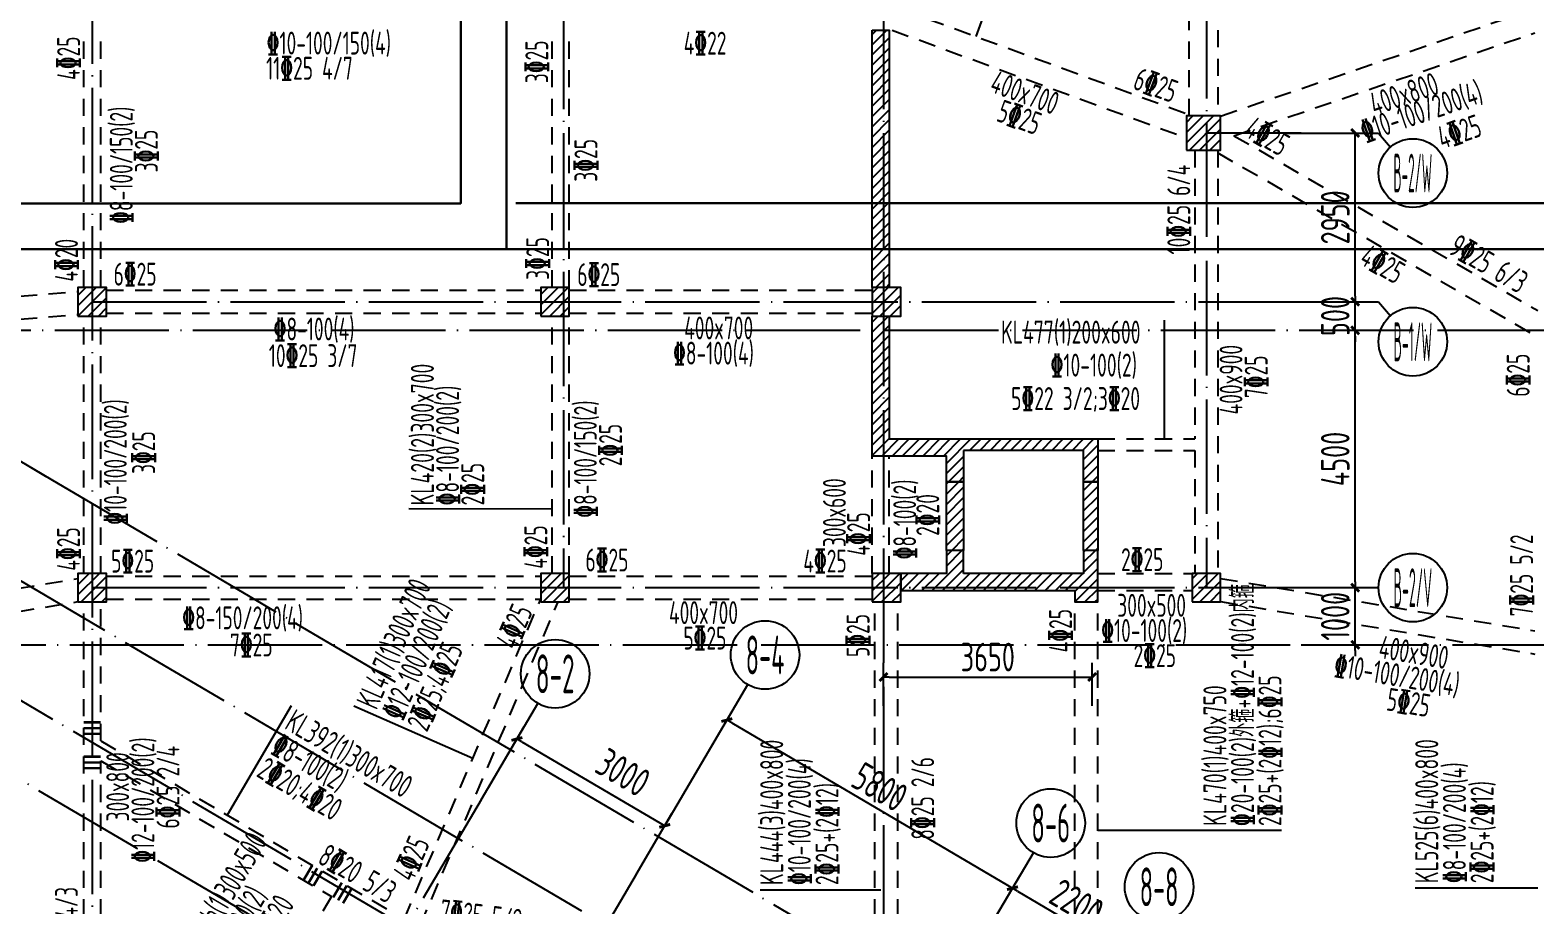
# Model space of a CAD drawing. Header units: millimetres. Extents: x 64473 to 386235, y 427387 to 703525.
# Drawn here: x 286259 to 312596, y 630447 to 645745 of the extents above; entities that cross this region are included whole.
import ezdxf
from ezdxf.enums import TextEntityAlignment as Align

# ---------------------------------------------------------------- set-up
doc = ezdxf.new("R2010")
doc.units = ezdxf.units.MM
doc.header["$LTSCALE"] = 100
doc.header["$PDMODE"] = 35
doc.header["$PDSIZE"] = 200
doc.linetypes.add('3', pattern=[5, 3, -2])
doc.linetypes.add('DOTE', pattern=[2.42, 2, -0.2, 0.02, -0.2])
for name, color, linetype in [('B-TEXT', 7, 'Continuous'), ('COLU', 7, 'Continuous'), ('h斜线-墙', 7, 'Continuous'), ('h斜线-柱', 7, 'Continuous'), ('L-AXIS', 3, 'Continuous'), ('L-dote', 253, 'DOTE'), ('L-箍筋', 1, 'Continuous'), ('Q-门框', 6, 'Continuous'), ('WALL', 3, 'Continuous'), ('垂直标注', 31, 'Continuous'), ('垂直钢筋', 27, 'Continuous'), ('梁虚线', 4, '3'), ('水平标注', 2, 'Continuous'), ('水平钢筋', 30, 'Continuous')]:
    doc.layers.add(name, color=color, linetype=linetype)
doc.styles.add('_TCH_AXIS', font='tssdeng.shx', dxfattribs={"width": 0.7, "bigfont": 'tssdchn.shx'})
doc.styles.add('COMPLEX', font='tssdeng.shx', dxfattribs={"width": 0.7, "bigfont": 'tssdchn.shx'})
doc.styles.get("Standard").update_dxf_attribs({"font": 'tssdeng.shx', "width": 0.7, "bigfont": 'tssdchn.shx'})
doc.styles.add('TSSD_Dimension', font='Tssdeng.shx', dxfattribs={"width": 0.7, "bigfont": 'tssdchn.shx'})
doc.dimstyles.new('TSSD_100_100$0', dxfattribs={"dimtxt": 300, "dimasz": 100, "dimexe": 250, "dimexo": 250, "dimgap": 100, "dimtad": 1, "dimdec": 0, "dimzin": 0, "dimdsep": 46, "dimtxsty": 'TSSD_Dimension', "dimblk": '_tsdbk', "dimblk1": '_tsdbk', "dimblk2": '_tsdbk', "dimsah": 1, "dimcen": 0, "dimclrt": 7, "dimadec": 0, "dimazin": 0, "dimtfac": 1, "dimtdec": 0, "dimtix": 1, "dimtmove": 2, "dimatfit": 3, "dimldrblk": '_tsdbk', "dimfxl": 1, "dimtolj": 1, "dimtzin": 0, "dimarcsym": 0})
pattern_1 = [(45, (-467527.32, -323147.44), (-89.802561, 89.802561), [])]
pattern_2 = [(45, (8572.51, -7581.39), (-89.802561, 89.802561), [])]

# ---------------------------------------------------------------- blocks, each defined once
blk = doc.blocks.new('_tsdbk')
blk.add_line((-1, 0), (0, 0))
at = {"const_width": 0.5}
blk.add_lwpolyline([(-0.7, -0.7), (0.7, 0.7)], dxfattribs=at)
blk = doc.blocks.new('*D535')
at = {"layer": 'Defpoints', "color": 0}
for p in [(308258, 643945), (309452, 643945), (308258, 640995)]:
    blk.add_point(p, dxfattribs=at)
at = {"layer": 'L-AXIS', "color": 0, "lineweight": -2}
for p, q in [((308508, 643945), (309702, 643945)), ((309452, 641095), (309452, 643845)), ((308508, 640995), (309702, 640995))]:
    blk.add_line(p, q, dxfattribs=at)
at = {"layer": 'L-AXIS', "color": 0, "lineweight": -2, "xscale": 100, "yscale": 100, "zscale": 100}
for p, rotation in [((309452, 643945), 90), ((309452, 640995), 270)]:
    blk.add_blockref('_tsdbk', p, dxfattribs=dict(at, rotation=rotation))
at = {"layer": 'L-AXIS', "color": 7, "insert": (309102, 642470), "char_height": 500, "attachment_point": 5, "rotation": 90, "style": 'TSSD_Dimension'}
blk.add_mtext('\\A1;2950', dxfattribs=at)
blk = doc.blocks.new('_AXISO')
blk.add_circle((0, 0), 0.5)
at = {"layer": 'B-TEXT', "style": 'COMPLEX', "width": 1.450893}
blk.add_attdef('A', text='', height=0.56, dxfattribs=at).set_placement((0.249375, -0.28), (0.749375, -0.28), align=Align.FIT)
blk = doc.blocks.new('*D538')
at = {"layer": 'Defpoints', "color": 0}
for p in [(302828, 629675), (305350, 629624), (304724, 628560)]:
    blk.add_point(p, dxfattribs=at)
at = {"layer": 'L-AXIS', "color": 0, "lineweight": -2}
for p, q in [((302954, 629891), (303580, 630954)), ((303539, 630688), (305263, 629674)), ((304851, 628776), (305476, 629839))]:
    blk.add_line(p, q, dxfattribs=at)
at = {"layer": 'L-AXIS', "color": 0, "lineweight": -2, "xscale": 100, "yscale": 100, "zscale": 100}
for p, rotation in [((303453, 630739), 149.5453717276141), ((305350, 629624), 329.5453717276141)]:
    blk.add_blockref('_tsdbk', p, dxfattribs=dict(at, rotation=rotation))
at = {"layer": 'L-AXIS', "color": 7, "insert": (304579, 630483), "char_height": 500, "attachment_point": 5, "rotation": 329.5454, "style": 'TSSD_Dimension'}
blk.add_mtext('\\A1;2200', dxfattribs=at)
blk = doc.blocks.new('*D542')
at = {"layer": 'Defpoints', "color": 0}
for p in [(304846, 634431), (301196, 633678), (304846, 633678)]:
    blk.add_point(p, dxfattribs=at)
at = {"layer": 'L-AXIS', "color": 0, "lineweight": -2}
for p, q in [((301196, 633928), (301196, 634681)), ((304846, 633928), (304846, 634681)), ((301296, 634431), (304746, 634431))]:
    blk.add_line(p, q, dxfattribs=at)
at = {"layer": 'L-AXIS', "color": 0, "lineweight": -2, "xscale": 100, "yscale": 100, "zscale": 100, "rotation": 180}
blk.add_blockref('_tsdbk', (301196, 634431), dxfattribs=at)
at = {"layer": 'L-AXIS', "color": 0, "lineweight": -2, "xscale": 100, "yscale": 100, "zscale": 100}
blk.add_blockref('_tsdbk', (304846, 634431), dxfattribs=at)
at = {"layer": 'L-AXIS', "color": 7, "insert": (303021, 634781), "char_height": 500, "attachment_point": 5, "style": 'TSSD_Dimension'}
blk.add_mtext('\\A1;3650', dxfattribs=at)
blk = doc.blocks.new('*D563')
at = {"layer": 'Defpoints', "color": 0}
for p in [(294154, 632286), (297366, 631829), (296740, 630765)]:
    blk.add_point(p, dxfattribs=at)
at = {"layer": 'L-AXIS', "color": 0, "lineweight": -2}
for p, q in [((294281, 632501), (294906, 633565)), ((294866, 633299), (297279, 631879)), ((296867, 630981), (297492, 632044))]:
    blk.add_line(p, q, dxfattribs=at)
at = {"layer": 'L-AXIS', "color": 0, "lineweight": -2, "xscale": 100, "yscale": 100, "zscale": 100}
for p, rotation in [((294779, 633349), 149.5453717276141), ((297366, 631829), 329.5453717276141)]:
    blk.add_blockref('_tsdbk', p, dxfattribs=dict(at, rotation=rotation))
at = {"layer": 'L-AXIS', "color": 7, "insert": (296638, 632764), "char_height": 500, "attachment_point": 5, "rotation": 329.5454, "style": 'TSSD_Dimension'}
blk.add_mtext('\\A1;3000', dxfattribs=at)
blk = doc.blocks.new('*D564')
at = {"layer": 'Defpoints', "color": 0}
for p in [(285945, 638288), (286751, 637814), (285839, 636263)]:
    blk.add_point(p, dxfattribs=at)
at = {"layer": 'L-AXIS', "color": 0, "lineweight": -2}
for p, q in [((285083, 636823), (285894, 638202)), ((286536, 637941), (285729, 638415)), ((285623, 636389), (284817, 636864))]:
    blk.add_line(p, q, dxfattribs=at)
at = {"layer": 'L-AXIS', "color": 0, "lineweight": -2, "xscale": 100, "yscale": 100, "zscale": 100}
for p, rotation in [((285945, 638288), 59.54537173676075), ((285032, 636737), 239.5453717367607)]:
    blk.add_blockref('_tsdbk', p, dxfattribs=dict(at, rotation=rotation))
at = {"layer": 'L-AXIS', "color": 7, "insert": (285187, 637690), "char_height": 500, "attachment_point": 5, "rotation": 59.5454, "style": 'TSSD_Dimension'}
blk.add_mtext('\\A1;1800', dxfattribs=at)
blk = doc.blocks.new('*D568')
at = {"layer": 'Defpoints', "color": 0}
for p in [(297828, 632615), (303453, 630739), (302828, 629675)]:
    blk.add_point(p, dxfattribs=at)
at = {"layer": 'L-AXIS', "color": 0, "lineweight": -2}
for p, q in [((297955, 632831), (298580, 633894)), ((298539, 633628), (303367, 630790)), ((302954, 629891), (303580, 630954))]:
    blk.add_line(p, q, dxfattribs=at)
at = {"layer": 'L-AXIS', "color": 0, "lineweight": -2, "xscale": 100, "yscale": 100, "zscale": 100}
for p, rotation in [((298453, 633679), 149.5453717276141), ((303453, 630739), 329.5453717276141)]:
    blk.add_blockref('_tsdbk', p, dxfattribs=dict(at, rotation=rotation))
at = {"layer": 'L-AXIS', "color": 7, "insert": (301131, 632510), "char_height": 500, "attachment_point": 5, "rotation": 329.5454, "style": 'TSSD_Dimension'}
blk.add_mtext('\\A1;5800', dxfattribs=at)
blk = doc.blocks.new('*D588')
at = {"layer": 'Defpoints', "color": 0}
for p in [(308258, 635995), (309452, 635995), (308258, 634995)]:
    blk.add_point(p, dxfattribs=at)
at = {"layer": 'L-AXIS', "color": 0, "lineweight": -2}
for p, q in [((309452, 636095), (309452, 636195)), ((308508, 635995), (309702, 635995)), ((309452, 634995), (309452, 635995)), ((308508, 634995), (309702, 634995)), ((309452, 634895), (309452, 634795))]:
    blk.add_line(p, q, dxfattribs=at)
at = {"layer": 'L-AXIS', "color": 0, "lineweight": -2, "xscale": 100, "yscale": 100, "zscale": 100}
for p, rotation in [((309452, 635995), 270), ((309452, 634995), 90)]:
    blk.add_blockref('_tsdbk', p, dxfattribs=dict(at, rotation=rotation))
at = {"layer": 'L-AXIS', "color": 7, "insert": (309102, 635495), "char_height": 500, "attachment_point": 5, "rotation": 90, "style": 'TSSD_Dimension'}
blk.add_mtext('\\A1;1000', dxfattribs=at)
blk = doc.blocks.new('*D590')
at = {"layer": 'Defpoints', "color": 0}
for p in [(308258, 640495), (309452, 640495), (308258, 635995)]:
    blk.add_point(p, dxfattribs=at)
at = {"layer": 'L-AXIS', "color": 0, "lineweight": -2}
for p, q in [((308508, 640495), (309702, 640495)), ((309452, 636095), (309452, 640395)), ((308508, 635995), (309702, 635995))]:
    blk.add_line(p, q, dxfattribs=at)
at = {"layer": 'L-AXIS', "color": 0, "lineweight": -2, "xscale": 100, "yscale": 100, "zscale": 100}
for p, rotation in [((309452, 640495), 90), ((309452, 635995), 270)]:
    blk.add_blockref('_tsdbk', p, dxfattribs=dict(at, rotation=rotation))
at = {"layer": 'L-AXIS', "color": 7, "insert": (309102, 638245), "char_height": 500, "attachment_point": 5, "rotation": 90, "style": 'TSSD_Dimension'}
blk.add_mtext('\\A1;4500', dxfattribs=at)
blk = doc.blocks.new('*D591')
at = {"layer": 'Defpoints', "color": 0}
for p in [(308258, 640995), (309452, 640995), (308258, 640495)]:
    blk.add_point(p, dxfattribs=at)
at = {"layer": 'L-AXIS', "color": 0, "lineweight": -2}
for p, q in [((309452, 641095), (309452, 641195)), ((308508, 640995), (309702, 640995)), ((309452, 640495), (309452, 640995)), ((308508, 640495), (309702, 640495)), ((309452, 640395), (309452, 640295))]:
    blk.add_line(p, q, dxfattribs=at)
at = {"layer": 'L-AXIS', "color": 0, "lineweight": -2, "xscale": 100, "yscale": 100, "zscale": 100}
for p, rotation in [((309452, 640995), 270), ((309452, 640495), 90)]:
    blk.add_blockref('_tsdbk', p, dxfattribs=dict(at, rotation=rotation))
at = {"layer": 'L-AXIS', "color": 7, "insert": (309102, 640745), "char_height": 500, "attachment_point": 5, "rotation": 90, "style": 'TSSD_Dimension'}
blk.add_mtext('\\A1;500', dxfattribs=at)
blk = doc.blocks.new('后浇带现场')
at = {"color": 6, "lineweight": 30}
for points in [[(714656, 762040), (714656, 738930), (710056, 738930), (710056, 730049), (775507, 730049), (775507, 772730)], [(715456, 762040), (715456, 738130), (710856, 738130), (710856, 730849), (774707, 730849), (774707, 772730)], [(775670, 730852), (815757, 730852), (815757, 721630), (841315, 721630)], [(775507, 730049), (814957, 730052), (814957, 720830), (841315, 720830)]]:
    blk.add_lwpolyline(points, dxfattribs=at)

msp = doc.modelspace()

# ---------------------------------------------------------------- hatches: boundary and pattern name
at = {"layer": 'h斜线-墙'}
h = msp.add_hatch(dxfattribs=at)
h.set_pattern_fill('ANSI31', color=256, scale=40, style=0)
h.set_pattern_definition(pattern_2)
h.paths.add_polyline_path([(300996.5, 645744.7), (301296.5, 645744.7), (301296.5, 641244.7), (300996.5, 641244.7)])
h = msp.add_hatch(dxfattribs=at)
h.set_pattern_fill('ANSI31', color=256, scale=40, style=0)
h.set_pattern_definition(pattern_2)
h.paths.add_polyline_path([(302596.5, 638394.7), (302596.5, 637844.7), (302296.5, 637844.7), (302296.5, 638294.7), (300996.5, 638294.7), (300996.5, 640744.7), (301296.5, 640744.7), (301296.5, 638594.7), (304946.5, 638594.7), (304946.5, 637844.7), (304696.5, 637844.7), (304696.5, 638394.7)])
h = msp.add_hatch(dxfattribs=at)
h.set_pattern_fill('ANSI31', color=256, scale=40, style=0)
h.set_pattern_definition(pattern_2)
h.paths.add_polyline_path([(302296.5, 637844.7), (302596.5, 637844.7), (302596.5, 636644.7), (302296.5, 636644.7)])
h = msp.add_hatch(dxfattribs=at)
h.set_pattern_fill('ANSI31', color=256, scale=40, style=0)
h.set_pattern_definition(pattern_2)
h.paths.add_polyline_path([(304696.5, 637844.7), (304946.5, 637844.7), (304946.5, 636644.7), (304696.5, 636644.7)])
h = msp.add_hatch(dxfattribs=at)
h.set_pattern_fill('ANSI31', color=256, scale=40, style=0)
h.set_pattern_definition(pattern_2)
h.paths.add_polyline_path([(302596.5, 636244.7), (302596.5, 636644.7), (302296.5, 636644.7), (302296.5, 636244.7), (301496.5, 636244.7), (301496.5, 635944.7), (304546.5, 635944.7), (304546.5, 635744.7), (304946.5, 635744.7), (304946.5, 636644.7), (304696.5, 636644.7), (304696.5, 636244.7)])
at = {"layer": 'h斜线-柱'}
h = msp.add_hatch(dxfattribs=at)
h.set_pattern_fill('ANSI31', color=256, scale=40, style=0)
h.set_pattern_definition(pattern_1)
h.paths.add_polyline_path([(306496.5, 643644.7), (307096.5, 643644.7), (307096.5, 644244.7), (306496.5, 644244.7)])
h = msp.add_hatch(dxfattribs=at)
h.set_pattern_fill('ANSI31', color=256, scale=40, style=0)
h.set_pattern_definition([(45, (-467527.32, -328147.44), (-89.802561, 89.802561), [])])
h.paths.add_polyline_path([(287096.5, 640744.7), (287596.5, 640744.7), (287596.5, 641244.7), (287096.5, 641244.7)])
h = msp.add_hatch(dxfattribs=at)
h.set_pattern_fill('ANSI31', color=256, scale=40, style=0)
h.set_pattern_definition([(45, (-467527.32, -328147.44), (-89.802561, 89.802561), [])])
h.paths.add_polyline_path([(295196.5, 640744.7), (295696.5, 640744.7), (295696.5, 641244.7), (295196.5, 641244.7)])
h = msp.add_hatch(dxfattribs=at)
h.set_pattern_fill('ANSI31', color=256, scale=40, style=0)
h.set_pattern_definition(pattern_1)
h.paths.add_polyline_path([(300996.5, 640744.7), (301496.5, 640744.7), (301496.5, 641244.7), (300996.5, 641244.7)])
h = msp.add_hatch(dxfattribs=at)
h.set_pattern_fill('ANSI31', color=256, scale=40, style=0)
h.set_pattern_definition(pattern_1)
h.paths.add_polyline_path([(287096.5, 635744.7), (287596.5, 635744.7), (287596.5, 636244.7), (287096.5, 636244.7)])
h = msp.add_hatch(dxfattribs=at)
h.set_pattern_fill('ANSI31', color=256, scale=40, style=0)
h.set_pattern_definition(pattern_1)
h.paths.add_polyline_path([(295196.5, 635744.7), (295696.5, 635744.7), (295696.5, 636244.7), (295196.5, 636244.7)])
h = msp.add_hatch(dxfattribs=at)
h.set_pattern_fill('ANSI31', color=256, scale=40, style=0)
h.set_pattern_definition(pattern_1)
h.paths.add_polyline_path([(300996.5, 635744.7), (301496.5, 635744.7), (301496.5, 636244.7), (300996.5, 636244.7)])
h = msp.add_hatch(dxfattribs=at)
h.set_pattern_fill('ANSI31', color=256, scale=40, style=0)
h.set_pattern_definition(pattern_1)
h.paths.add_polyline_path([(306596.5, 635744.7), (307096.5, 635744.7), (307096.5, 636244.7), (306596.5, 636244.7)])

# ---------------------------------------------------------------- linework, layer by layer
at = {"layer": 'COLU'}
for points in [[(306496.5, 643644.7), (307096.5, 643644.7), (307096.5, 644244.7), (306496.5, 644244.7)], [(287096.5, 640744.7), (287596.5, 640744.7), (287596.5, 641244.7), (287096.5, 641244.7)], [(295196.5, 640744.7), (295696.5, 640744.7), (295696.5, 641244.7), (295196.5, 641244.7)], [(300996.5, 640744.7), (301496.5, 640744.7), (301496.5, 641244.7), (300996.5, 641244.7)], [(287096.5, 635744.7), (287596.5, 635744.7), (287596.5, 636244.7), (287096.5, 636244.7)], [(295196.5, 635744.7), (295696.5, 635744.7), (295696.5, 636244.7), (295196.5, 636244.7)], [(300996.5, 635744.7), (301496.5, 635744.7), (301496.5, 636244.7), (300996.5, 636244.7)], [(306596.5, 635744.7), (307096.5, 635744.7), (307096.5, 636244.7), (306596.5, 636244.7)]]:
    msp.add_lwpolyline(points, close=True, dxfattribs=at)
at = {"layer": 'L-AXIS'}
for p, q in [((308257.9, 643944.7), (309859.9, 643944.7)), ((309859.9, 643944.7), (310069.4, 643700.3)), ((308257.9, 640994.7), (309859.9, 640994.7)), ((309859.9, 640994.7), (310069.4, 640750.3)), ((285358, 638633.4), (286751.2, 637814.2)), ((308257.9, 635994.7), (309859.9, 635994.7)), ((297365.5, 631828.7), (298818.5, 634299.9)), ((294154.1, 632285.7), (295144.7, 633970.5)), ((302827.7, 629675.3), (303818.3, 631360.1))]:
    msp.add_line(p, q, dxfattribs=at)
at = {"layer": 'L-dote', "ltscale": 10}
for p, q in [((295596.5, 677819.9), (295596.5, 635994.7)), ((301196.5, 677819.9), (301196.5, 628994.7)), ((306846.5, 673167.5), (306846.5, 635994.7)), ((287346.5, 651994.7), (287346.5, 628994.7)), ((308507.9, 643944.7), (306846.5, 643944.7)), ((287346.5, 640994.7), (308257.9, 640994.7)), ((247969.5, 640494.7), (366607.1, 640494.7)), ((286751.2, 637814.2), (338325.4, 607489.6)), ((285838.9, 636262.6), (307375.6, 623599.4)), ((287346.5, 635994.7), (308257.9, 635994.7)), ((236131.7, 634994.7), (366607.1, 634994.7)), ((284926.5, 634710.9), (341289.3, 601570.8)), ((284318.3, 633676.5), (305855, 621013.3)), ((294154.1, 632285.7), (291170.5, 627211.4)), ((296866.9, 630980.6), (292844.3, 624139.2))]:
    msp.add_line(p, q, dxfattribs=at)
at = {"layer": 'L-箍筋', "const_width": 44.9}
for points in [[(287196.5, 633637.7), (287496.5, 633637.7)], [(287196.5, 633537.7), (287496.5, 633537.7)], [(287196.5, 633437.7), (287496.5, 633437.7)], [(287196.5, 633037.7), (287496.5, 633037.7)], [(287196.5, 632937.7), (287496.5, 632937.7)], [(287196.5, 632837.7), (287496.5, 632837.7)], [(291197.9, 631139.5), (291045.8, 630880.9)], [(291284.1, 631088.8), (291132, 630830.2)], [(291370.3, 631038.1), (291218.2, 630779.5)], [(291715.1, 630835.4), (291563, 630576.7)], [(291801.3, 630784.7), (291649.2, 630526.1)], [(291887.5, 630734), (291735.4, 630475.4)]]:
    msp.add_lwpolyline(points, dxfattribs=at)
at = {"layer": 'Q-门框'}
for points in [[(302296.5, 637844.7), (302596.5, 637844.7), (302596.5, 636644.7), (302296.5, 636644.7)], [(304696.5, 637844.7), (304946.5, 637844.7), (304946.5, 636644.7), (304696.5, 636644.7)]]:
    msp.add_lwpolyline(points, close=True, dxfattribs=at)
at = {"layer": 'WALL'}
msp.add_lwpolyline([(300996.5, 645744.7), (301296.5, 645744.7), (301296.5, 641244.7), (300996.5, 641244.7)], close=True, dxfattribs=at)
for points in [[(302596.5, 638394.7), (302596.5, 637844.7), (302296.5, 637844.7), (302296.5, 638294.7), (300996.5, 638294.7), (300996.5, 640744.7), (301296.5, 640744.7), (301296.5, 638594.7), (304946.5, 638594.7), (304946.5, 637844.7), (304696.5, 637844.7), (304696.5, 638394.7), (302596.5, 638394.7)], [(302596.5, 636244.7), (302596.5, 636644.7), (302296.5, 636644.7), (302296.5, 636244.7), (301496.5, 636244.7), (301496.5, 635944.7), (304546.5, 635944.7), (304546.5, 635744.7), (304946.5, 635744.7), (304946.5, 636644.7), (304696.5, 636644.7), (304696.5, 636244.7), (302596.5, 636244.7)]]:
    msp.add_lwpolyline(points, dxfattribs=at)
at = {"layer": '垂直标注'}
for p, q in [((295396.5, 637369.8), (292886.5, 637371.7)), ((291925.6, 633927.9), (294010, 633014.2)), ((308160.4, 631746.7), (304946.5, 631746.7)), ((299037, 630711.7), (301146.5, 630711.7)), ((310501.9, 630745.5), (312646.5, 630745.5))]:
    msp.add_line(p, q, dxfattribs=at)
at = {"layer": '梁虚线'}
for p, q in [((306546.5, 644244.7), (306546.5, 651744.7)), ((307046.5, 651744.7), (307046.5, 644244.7)), ((301496.5, 646116.2), (306546.5, 644267.5)), ((307096.5, 644241.5), (312596.5, 646120.6)), ((287196.5, 641244.7), (287196.5, 645744.7)), ((287496.5, 641244.7), (287496.5, 645744.7)), ((295396.5, 641244.7), (295396.5, 645744.7)), ((295696.5, 641244.7), (295696.5, 645744.7)), ((301347.6, 645744.7), (306496.5, 643859.8)), ((307328.7, 643898.1), (312596.5, 645697.9)), ((307328.7, 643898.1), (312646.5, 640840.4)), ((306646.5, 643644.7), (306646.5, 638594.7)), ((307046.5, 643644.7), (307046.5, 636244.7)), ((307046.5, 643599), (312596.5, 640407.8)), ((281596.5, 640716.2), (287096.5, 641174.6)), ((287596.5, 641194.7), (295196.5, 641194.7)), ((295696.5, 641194.7), (300996.5, 641194.7)), ((281596.5, 640314.8), (287096.5, 640773.2)), ((287196.5, 636244.7), (287196.5, 640744.7)), ((287496.5, 636244.7), (287496.5, 640744.7)), ((287596.5, 640794.7), (295196.5, 640794.7)), ((295396.5, 636244.7), (295396.5, 640744.7)), ((295696.5, 640794.7), (300996.5, 640794.7)), ((295696.5, 636244.7), (295696.5, 640744.7)), ((304946.5, 638594.7), (306646.5, 638594.7)), ((300996.5, 636244.7), (300996.5, 638294.7)), ((301296.5, 636244.7), (301296.5, 638294.7)), ((304946.5, 638394.7), (306646.5, 638394.7)), ((306646.5, 638394.7), (306646.5, 636244.7)), ((281596.5, 635239.1), (287096.5, 636155.8)), ((287596.5, 636194.7), (295196.5, 636194.7)), ((295696.5, 636194.7), (300996.5, 636194.7)), ((304946.5, 636244.7), (306596.5, 636244.7)), ((307096.5, 636155.8), (312596.5, 635239.1)), ((287596.5, 635794.7), (295196.5, 635794.7)), ((292807.6, 630193), (295195, 635794.7)), ((295696.5, 635794.7), (300996.5, 635794.7)), ((304946.5, 635944.7), (306596.5, 635944.7)), ((281596.5, 634833.6), (287096.5, 635750.3)), ((287196.5, 629244.7), (287196.5, 635744.7)), ((287496.5, 633315.8), (287496.5, 635744.7)), ((293087, 630083.2), (295500, 635745)), ((301046.5, 629244.7), (301046.5, 635744.7)), ((301446.5, 629244.7), (301446.5, 635744.7)), ((304546.5, 629244.7), (304546.5, 635744.7)), ((304946.5, 629244.7), (304946.5, 635744.7)), ((307096.5, 635750.3), (312596.5, 634833.6)), ((287496.5, 633315.8), (292807.2, 630193.2)), ((287496.5, 629244.7), (287496.5, 632967.8)), ((287496.5, 632967.8), (291534.9, 630593.3)), ((291534.9, 630593.3), (289982, 627952.2))]:
    msp.add_line(p, q, dxfattribs=at)
at = {"layer": '水平标注'}
for p, q in [((302815.4, 645633.4), (303628.4, 647848.9)), ((306105.8, 640669.7), (306105.8, 638594.7)), ((290827.3, 633925.3), (289705.3, 632017.1))]:
    msp.add_line(p, q, dxfattribs=at)

# ---------------------------------------------------------------- block references
at = {"color": 3, "lineweight": 30}
msp.add_blockref('后浇带现场', (-480910.3, -88135.4), dxfattribs=at)
at = {"layer": 'L-AXIS'}
ref = msp.add_blockref('_AXISO', (310459.9, 643244.7), dxfattribs=dict(at, xscale=1199.999999999997, yscale=1200, zscale=1200, rotation=359.9996457873818))
ref.add_attrib('A', 'B-2/W', dxfattribs={"color": 7, "height": 678.82, "rotation": 359.99965, "style": '_TCH_AXIS', "width": 0.1875}).set_placement((310120.5, 642905.3), (310799.3, 642905.3), align=Align.FIT)
ref = msp.add_blockref('_AXISO', (310459.9, 640294.7), dxfattribs=dict(at, xscale=1199.999999999997, yscale=1200, zscale=1200, rotation=359.9996457873818))
ref.add_attrib('A', 'B-1/W', dxfattribs={"color": 7, "height": 678.82, "rotation": 359.99965, "style": '_TCH_AXIS', "width": 0.196262}).set_placement((310120.5, 639955.3), (310799.3, 639955.3), align=Align.FIT)
ref = msp.add_blockref('_AXISO', (310459.9, 635994.7), dxfattribs=dict(at, xscale=1199.999999999997, yscale=1200, zscale=1200, rotation=359.9996457873818))
ref.add_attrib('A', 'B-2/V', dxfattribs={"color": 7, "height": 678.82, "rotation": 359.99965, "style": '_TCH_AXIS', "width": 0.194444}).set_placement((310120.5, 635655.3), (310799.3, 635655.3), align=Align.FIT)
ref = msp.add_blockref('_AXISO', (299122.7, 634817.1), dxfattribs=dict(at, xscale=1200.000000000114, yscale=1200, zscale=1200, rotation=359.9996457873818))
ref.add_attrib('A', '8-4', dxfattribs={"color": 7, "height": 678.82, "rotation": 359.99965, "style": '_TCH_AXIS', "width": 0.33871}).set_placement((298783.2, 634477.7), (299462.1, 634477.7), align=Align.FIT)
ref = msp.add_blockref('_AXISO', (295448.8, 634487.7), dxfattribs=dict(at, xscale=1200.000000000114, yscale=1200, zscale=1200, rotation=359.9996457873818))
ref.add_attrib('A', '8-2', dxfattribs={"color": 7, "height": 678.82, "rotation": 359.99965, "style": '_TCH_AXIS', "width": 0.35}).set_placement((295109.4, 634148.3), (295788.3, 634148.3), align=Align.FIT)
ref = msp.add_blockref('_AXISO', (304122.4, 631877.3), dxfattribs=dict(at, xscale=1200.000000000114, yscale=1200, zscale=1200, rotation=359.9996457873818))
ref.add_attrib('A', '8-6', dxfattribs={"color": 7, "height": 678.82, "rotation": 359.99965, "style": '_TCH_AXIS', "width": 0.35}).set_placement((303783, 631537.9), (304461.8, 631537.9), align=Align.FIT)
ref = msp.add_blockref('_AXISO', (306018.9, 630762.2), dxfattribs=dict(at, xscale=1200.000000000114, yscale=1200, zscale=1200, rotation=359.9996457873818))
ref.add_attrib('A', '8-8', dxfattribs={"color": 7, "height": 678.82, "rotation": 359.99965, "style": '_TCH_AXIS', "width": 0.35}).set_placement((305679.5, 630422.8), (306358.3, 630422.8), align=Align.FIT)

# ---------------------------------------------------------------- texts
at = {"layer": '垂直标注', "width": 0.65}
for s, height, rotation, p in [('KL420(2)300x700', 403, 90, (293326.5, 637432.1)), ('%%1328-100/200(2)', 402, 90, (293766.5, 637432.5)), ('2%%13325', 401, 90, (294206.5, 637432.8)), ('KL417(1)300x700', 403, 66.3285, (292325.1, 633840.4)), ('%%13212-100/200(2)', 402, 66.3285, (292765.8, 633647.2)), ('%%13220-100(2)外箍+%%13212-100(2)内箍', 402, 90, (307679.2, 631826.9)), ('2%%13325;4%%13325', 401, 66.3285, (293206.5, 633454)), ('KL444(3)400x800', 403, 90, (299440, 630792.3)), ('KL525(6)400x800', 403, 90, (310904.9, 630826.1)), ('%%13210-100/200(4)', 402, 90, (299923.6, 630792.3)), ('%%1328-100/200(4)', 402, 90, (311388.5, 630826.1)), ('2%%13325+(2%%13212)', 401, 90, (300407.2, 630792.3)), ('2%%13325+(2%%13212)', 401, 90, (311872.1, 630826.1)), ('L44b(1)300x500', 403, 59.54525, (289274.5, 629605.7)), ('%%1328-200(2)', 402, 59.54525, (289691.4, 629360.5)), ('2%%13320;2%%13320', 401, 59.54525, (290108.3, 629115.4))]:
    msp.add_text(s, height=height, rotation=rotation, dxfattribs=at).set_placement(p)
at = {"layer": '垂直标注', "color": 1, "width": 0.65}
for s, height, p in [('KL470(1)400x750', 403, (307198, 631826.9)), ('2%%13325+(2%%13212);6%%13325', 401, (308160.4, 631826.9))]:
    msp.add_text(s, height=height, rotation=90, dxfattribs=at).set_placement(p)
at = {"layer": '垂直钢筋', "color": 0, "width": 0.65}
for s, rotation, p in [('4%%13325', 90, (287132, 644874.2)), ('3%%13325', 90, (295327.1, 644816.4)), ('%%1328-100/150(2)', 90, (288054, 642357.1)), ('3%%13325', 90, (288494, 643256.7)), ('10%%13325 6/4', 90, (306563.9, 641821.3)), ('4%%13320', 90, (287095.7, 641346.7)), ('3%%13325', 90, (295343.1, 641377.3)), ('400x900', 90, (307478.4, 639022.9)), ('7%%13325', 90, (307918.4, 639308.7)), ('6%%13325', 90, (312503.7, 639334.1)), ('%%1328-100/150(2)', 90, (296177.2, 637217.7)), ('2%%13325', 90, (296617.2, 638117.3)), ('300x600', 90, (300536.4, 636705)), ('%%1328-100(2)', 90, (301766.5, 636488.5)), ('2%%13320', 90, (302170.5, 636899.6)), ('4%%13325', 90, (300959, 636553.8)), ('4%%13325', 90, (287130, 636291.3)), ('4%%13325', 90, (295309.4, 636325.5)), ('7%%13325 5/2', 90, (312563.3, 635491.8)), ('4%%13325', 66.3285, (294763.4, 634889.7)), ('4%%13325', 90, (304493.6, 634862.7)), ('5%%13325', 90, (300950.4, 634781.3)), ('%%13212-100/200(2)', 90, (288432.5, 631184.7)), ('6%%13325 2/4', 90, (288872.5, 631782.2)), ('300x800', 90, (287992.5, 631905.9)), ('8%%13325 2/6', 90, (302082, 631586.8)), ('4%%13325', 66.3285, (292960.2, 630831.5)), ('7%%13322 4/3', 90, (287095.2, 629328.4))]:
    msp.add_text(s, height=400, rotation=rotation, dxfattribs=at).set_placement(p)
at = {"layer": '垂直钢筋', "color": 1, "width": 0.65}
for s, p in [('3%%13325', (296187, 643093.7)), ('%%13210-100/200(2)', (287950.8, 637096.8)), ('3%%13325', (288446.6, 637983.1))]:
    msp.add_text(s, height=400, rotation=90, dxfattribs=at).set_placement(p)
at = {"layer": '水平标注', "width": 0.65}
for s, height, p in [('KL477(1)200x600', 403, (303252, 640262.1)), ('%%13210-100(2)', 402, (304120.1, 639685.8)), ('5%%13322 3/2;3%%13320', 401, (303429, 639101.2))]:
    msp.add_text(s, height=height, dxfattribs=at).set_placement(p)
for s, height, p in [('KL392(1)300x700', 403, (290692.5, 633537)), ('%%1328-100(2)', 402, (290447.4, 633120.1)), ('2%%13320;4%%13320', 401, (290202.2, 632703.3))]:
    msp.add_text(s, height=height, rotation=329.54494, dxfattribs=at).set_placement(p)
at = {"layer": '水平钢筋', "color": 1, "width": 0.65}
for s, p in [('%%13210-100/150(4)', (290400.9, 645317.6)), ('11%%13325 4/7', (290390, 644877.6)), ('%%1328-100(4)', (290523.1, 640317.8)), ('10%%13325 3/7', (290436.7, 639852.3)), ('7%%13325', (289757.4, 634792.8))]:
    msp.add_text(s, height=400, dxfattribs=at).set_placement(p)
at = {"layer": '水平钢筋', "color": 0, "width": 0.65}
for s, p in [('4%%13322', (297698.9, 645316.3)), ('6%%13325', (287719.8, 641277.4)), ('6%%13325', (295835.5, 641269.5)), ('400x700', (297706.4, 640335.9)), ('%%1328-100(4)', (297512.9, 639895.9)), ('5%%13325', (287677.4, 636258.2)), ('6%%13325', (295979.4, 636277.4)), ('4%%13325', (299792.2, 636259.8)), ('2%%13325', (305353.2, 636285.7)), ('300x500', (305286.8, 635485.4)), ('%%1328-150/200(4)', (288922.5, 635266.9)), ('400x700', (297441.1, 635357.9)), ('5%%13325', (297693.3, 634913.1)), ('%%13210-100(2)', (305007.1, 635045.4)), ('2%%13325', (305572.8, 634605.4))]:
    msp.add_text(s, height=400, dxfattribs=at).set_placement(p)
for s, rotation, p in [('400x700', 339.89363, (303034.9, 644673)), ('6%%13325', 339.89363, (305539.7, 644724.6)), ('%%13210-100/200(4)', 18.86358, (309627.5, 643777.2)), ('400x800', 18.86358, (309792.4, 644242.6)), ('5%%13325', 339.89363, (303152, 644161.6)), ('4%%13325', 18.86358, (310977.1, 643656.9)), ('4%%13325', 330.10117, (307482.7, 643905)), ('9%%13325 6/3', 330.10117, (311063.4, 641846.6)), ('4%%13325', 330.10117, (309502.4, 641667.7)), ('400x900', 350.53778, (309844.5, 634766.3)), ('%%13210-100/200(4)', 350.53778, (309060.8, 634450.8)), ('5%%13325', 350.53778, (309982, 633851.2)), ('8%%13320 5/3', 329.54639, (291268.8, 631188.6)), ('7%%13325 5/2', 352.80135, (293412.7, 630149.2))]:
    msp.add_text(s, height=400, rotation=rotation, dxfattribs=at).set_placement(p)

# ---------------------------------------------------------------- dimensions: what is measured, and where the dimension line sits
at = {"layer": 'L-AXIS'}
for base, p1, p2, angle, picture, middle in [((309451.6, 643944.7), (308257.9, 640994.7), (308257.9, 643944.7), 90, '*D535', (309101.6, 642469.7)), ((309451.6, 640994.7), (308257.9, 640494.7), (308257.9, 640994.7), 90, '*D591', (309101.6, 640744.7)), ((309451.6, 640494.7), (308257.9, 635994.7), (308257.9, 640494.7), 90, '*D590', (309101.6, 638244.7)), ((285944.6, 638288.5), (285838.9, 636262.6), (286751.2, 637814.2), 59.54537, '*D564', (285186.7, 637690.1)), ((309451.6, 635994.7), (308257.9, 634994.7), (308257.9, 635994.7), 90, '*D588', (309101.6, 635494.7)), ((303453, 630738.8), (297827.9, 632615), (302827.7, 629675.3), 329.54537, '*D568', (301130.5, 632510.4)), ((305349.5, 629623.8), (302827.7, 629675.3), (304724.2, 628560.2), 329.54537, '*D538', (304578.7, 630483))]:
    dim = msp.add_linear_dim(base=base, p1=p1, p2=p2, angle=angle, dimstyle='TSSD_100_100$0', override={"dimtxt": 500}, dxfattribs=at)
    dim.commit()
    dim.dimension.update_dxf_attribs({"geometry": picture, "text_midpoint": middle})
dim = msp.add_linear_dim(base=(304846.5, 634431), p1=(301196.5, 633677.9), p2=(304846.5, 633677.9), dimstyle='TSSD_100_100$0', override={"dimtxt": 500}, dxfattribs=at)
dim.commit()
dim.dimension.update_dxf_attribs({"geometry": '*D542', "text_midpoint": (303021.5, 634781)})
dim = msp.add_linear_dim(base=(297365.5, 631828.7), p1=(294154.1, 632285.7), p2=(296740.2, 630765.1), angle=329.54537, dimstyle='TSSD_100_100$0', override={"dimtxt": 500}, dxfattribs=at)
dim.commit()
dim.dimension.update_dxf_attribs({"geometry": '*D563', "text_midpoint": (296638.4, 632763.6), "dimtype": 160})

doc.saveas('drawing.dxf')
